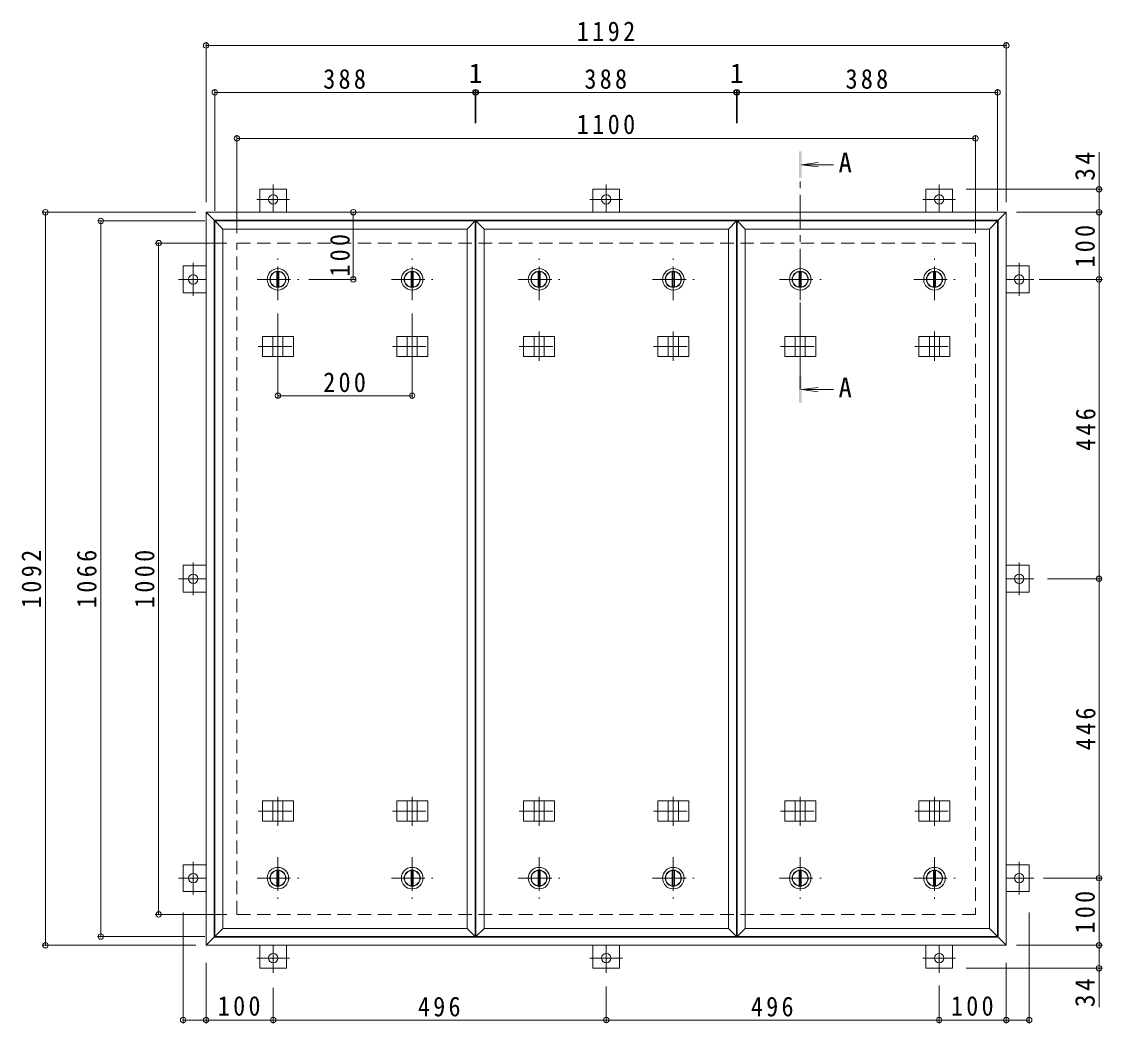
# Model space of a CAD drawing. Units: millimetres at full size, sheet at 1:10. Extents: x -1770 to 1949, y -1353 to 1397.
# Drawn here: x -1770 to -161, y -95 to 1397 of the extents above; entities that cross this region are included whole.
import ezdxf
from ezdxf.enums import TextEntityAlignment as Align

# ---------------------------------------------------------------- set-up
doc = ezdxf.new("R2010")
doc.units = ezdxf.units.MM
doc.header["$LTSCALE"] = 10
doc.header["$PDMODE"] = 32
doc.header["$PDSIZE"] = 8
doc.linetypes.add('CHAIN1', pattern=[8, 5, -1, 1, -1])
doc.linetypes.add('DASHED2', pattern=[3, 2, -1])
for name, color, linetype, lineweight in [('0-1_躯体', 2, 'DASHED2', 9), ('0-2_仕上', 4, 'Continuous', 9), ('0-3_建具', 4, 'Continuous', 9), ('0-5_寸法', 4, 'Continuous', 9), ('0-C', 2, 'Continuous', 9), ('0-E', 3, 'Continuous', 9), ('0-F', 7, 'Continuous', 9)]:
    doc.layers.add(name, color=color, linetype=linetype, lineweight=lineweight)
doc.styles.add('ＭＳ ゴシック', font='')
doc.styles.get('ＭＳ ゴシック').set_extended_font_data('MS Gothic')

msp = doc.modelspace()

# ---------------------------------------------------------------- linework, layer by layer
at = {"layer": '0-1_躯体'}
for p, q in [((-1449.65, 1067.28), (-349.65, 1067.28)), ((-1449.65, 67.28), (-1449.65, 1067.28)), ((-349.65, 1067.28), (-349.65, 67.28)), ((-349.65, 67.28), (-1449.65, 67.28))]:
    msp.add_line(p, q, dxfattribs=at)
at = {"layer": '0-2_仕上'}
for p, q in [((-1482.65, 34.28), (-1482.65, 1100.28)), ((-1094.65, 34.28), (-1094.65, 1100.28)), ((-1093.65, 34.28), (-1093.65, 1100.28)), ((-705.65, 34.28), (-705.65, 1100.28)), ((-704.65, 34.28), (-704.65, 1100.28)), ((-316.65, 34.28), (-316.65, 1100.28)), ((-1470.65, 46.28), (-1470.65, 1088.28)), ((-1106.65, 46.28), (-1106.65, 1088.28)), ((-1081.65, 46.28), (-1081.65, 1088.28)), ((-717.65, 46.28), (-717.65, 1088.28)), ((-692.65, 46.28), (-692.65, 1088.28)), ((-328.65, 46.28), (-328.65, 1088.28))]:
    msp.add_line(p, q, dxfattribs=at)
for points in [[(-1470.65, 1088.28), (-1482.65, 1100.28), (-1094.65, 1100.28)], [(-1470.65, 1088.28), (-1106.65, 1088.28), (-1094.65, 1100.28)], [(-1081.65, 1088.28), (-1093.65, 1100.28), (-705.65, 1100.28)], [(-1081.65, 1088.28), (-717.65, 1088.28), (-705.65, 1100.28)], [(-692.65, 1088.28), (-704.65, 1100.28), (-316.65, 1100.28)], [(-692.65, 1088.28), (-328.65, 1088.28), (-316.65, 1100.28)], [(-1470.65, 46.28), (-1482.65, 34.28), (-1094.65, 34.28)], [(-1470.65, 46.28), (-1106.65, 46.28), (-1094.65, 34.28)], [(-1081.65, 46.28), (-1093.65, 34.28), (-705.65, 34.28)], [(-1081.65, 46.28), (-717.65, 46.28), (-705.65, 34.28)], [(-692.65, 46.28), (-704.65, 34.28), (-316.65, 34.28)], [(-692.65, 46.28), (-328.65, 46.28), (-316.65, 34.28)]]:
    msp.add_lwpolyline(points, dxfattribs=at)
at = {"layer": '0-3_建具', "color": 2}
for p, q in [((-1495.65, 1113.28), (-1483.65, 1101.28)), ((-1495.65, 1113.28), (-303.65, 1113.28)), ((-1495.65, 21.28), (-1495.65, 1113.28)), ((-315.65, 1101.28), (-303.65, 1113.28)), ((-303.65, 1113.28), (-303.65, 21.28)), ((-1483.65, 1101.28), (-315.65, 1101.28)), ((-1483.65, 33.28), (-1483.65, 1101.28)), ((-315.65, 33.28), (-315.65, 1101.28)), ((-1483.65, 33.28), (-1495.65, 21.28)), ((-315.65, 33.28), (-1483.65, 33.28)), ((-315.65, 33.28), (-303.65, 21.28)), ((-303.65, 21.28), (-1495.65, 21.28))]:
    msp.add_line(p, q, dxfattribs=at)
at = {"layer": '0-3_建具', "linetype": 'CHAIN1'}
for p, q in [((-1388.65, 935.39), (-1388.65, 892.15)), ((-1188.65, 935.39), (-1188.65, 892.15)), ((-999.65, 935.39), (-999.65, 892.15)), ((-799.65, 935.39), (-799.65, 892.15)), ((-610.65, 935.39), (-610.65, 892.15)), ((-410.65, 935.39), (-410.65, 892.15)), ((-1418.06, 913.28), (-1359.24, 913.28)), ((-1218.06, 913.28), (-1159.24, 913.28)), ((-1029.06, 913.28), (-970.24, 913.28)), ((-829.06, 913.28), (-770.24, 913.28)), ((-640.06, 913.28), (-581.24, 913.28)), ((-440.06, 913.28), (-381.24, 913.28)), ((-1388.65, 199.16), (-1388.65, 242.4)), ((-1188.65, 199.16), (-1188.65, 242.4)), ((-999.65, 199.16), (-999.65, 242.4)), ((-799.65, 199.16), (-799.65, 242.4)), ((-610.65, 199.16), (-610.65, 242.4)), ((-410.65, 199.16), (-410.65, 242.4)), ((-1418.06, 221.28), (-1359.24, 221.28)), ((-1218.06, 221.28), (-1159.24, 221.28)), ((-1029.06, 221.28), (-970.24, 221.28)), ((-829.06, 221.28), (-770.24, 221.28)), ((-640.06, 221.28), (-581.24, 221.28)), ((-440.06, 221.28), (-381.24, 221.28))]:
    msp.add_line(p, q, dxfattribs=at)
at = {"layer": '0-3_建具'}
for p, q in [((-1411.74, 928.28), (-1411.74, 898.28)), ((-1411.74, 928.28), (-1365.56, 928.28)), ((-1396.15, 928.28), (-1396.15, 898.28)), ((-1381.15, 928.28), (-1381.15, 898.28)), ((-1365.56, 928.28), (-1365.56, 898.28)), ((-1211.74, 928.28), (-1211.74, 898.28)), ((-1211.74, 928.28), (-1165.56, 928.28)), ((-1196.15, 928.28), (-1196.15, 898.28)), ((-1181.15, 928.28), (-1181.15, 898.28)), ((-1165.56, 928.28), (-1165.56, 898.28)), ((-1022.74, 928.28), (-1022.74, 898.28)), ((-1022.74, 928.28), (-976.56, 928.28)), ((-1007.15, 928.28), (-1007.15, 898.28)), ((-992.15, 928.28), (-992.15, 898.28)), ((-976.56, 928.28), (-976.56, 898.28)), ((-822.74, 928.28), (-822.74, 898.28)), ((-822.74, 928.28), (-776.56, 928.28)), ((-807.15, 928.28), (-807.15, 898.28)), ((-792.15, 928.28), (-792.15, 898.28)), ((-776.56, 928.28), (-776.56, 898.28)), ((-633.74, 928.28), (-633.74, 898.28)), ((-633.74, 928.28), (-587.56, 928.28)), ((-618.15, 928.28), (-618.15, 898.28)), ((-603.15, 928.28), (-603.15, 898.28)), ((-587.56, 928.28), (-587.56, 898.28)), ((-433.74, 928.28), (-433.74, 898.28)), ((-433.74, 928.28), (-387.56, 928.28)), ((-418.15, 928.28), (-418.15, 898.28)), ((-403.15, 928.28), (-403.15, 898.28)), ((-387.56, 928.28), (-387.56, 898.28)), ((-1411.74, 898.28), (-1365.56, 898.28)), ((-1211.74, 898.28), (-1165.56, 898.28)), ((-1022.74, 898.28), (-976.56, 898.28)), ((-822.74, 898.28), (-776.56, 898.28)), ((-633.74, 898.28), (-587.56, 898.28)), ((-433.74, 898.28), (-387.56, 898.28)), ((-1411.74, 206.28), (-1411.74, 236.28)), ((-1411.74, 236.28), (-1365.56, 236.28)), ((-1396.15, 206.28), (-1396.15, 236.28)), ((-1381.15, 206.28), (-1381.15, 236.28)), ((-1365.56, 206.28), (-1365.56, 236.28)), ((-1211.74, 206.28), (-1211.74, 236.28)), ((-1211.74, 236.28), (-1165.56, 236.28)), ((-1196.15, 206.28), (-1196.15, 236.28)), ((-1181.15, 206.28), (-1181.15, 236.28)), ((-1165.56, 206.28), (-1165.56, 236.28)), ((-1022.74, 206.28), (-1022.74, 236.28)), ((-1022.74, 236.28), (-976.56, 236.28)), ((-1007.15, 206.28), (-1007.15, 236.28)), ((-992.15, 206.28), (-992.15, 236.28)), ((-976.56, 206.28), (-976.56, 236.28)), ((-822.74, 206.28), (-822.74, 236.28)), ((-822.74, 236.28), (-776.56, 236.28)), ((-807.15, 206.28), (-807.15, 236.28)), ((-792.15, 206.28), (-792.15, 236.28)), ((-776.56, 206.28), (-776.56, 236.28)), ((-633.74, 206.28), (-633.74, 236.28)), ((-633.74, 236.28), (-587.56, 236.28)), ((-618.15, 206.28), (-618.15, 236.28)), ((-603.15, 206.28), (-603.15, 236.28)), ((-587.56, 206.28), (-587.56, 236.28)), ((-433.74, 206.28), (-433.74, 236.28)), ((-433.74, 236.28), (-387.56, 236.28)), ((-418.15, 206.28), (-418.15, 236.28)), ((-403.15, 206.28), (-403.15, 236.28)), ((-387.56, 206.28), (-387.56, 236.28)), ((-1411.74, 206.28), (-1365.56, 206.28)), ((-1211.74, 206.28), (-1165.56, 206.28)), ((-1022.74, 206.28), (-976.56, 206.28)), ((-822.74, 206.28), (-776.56, 206.28)), ((-633.74, 206.28), (-587.56, 206.28)), ((-433.74, 206.28), (-387.56, 206.28))]:
    msp.add_line(p, q, dxfattribs=at)
at = {"layer": '0-5_寸法'}
for p, q in [((-608.65, 1184.09), (-583.86, 1187.36)), ((-608.65, 1184.09), (-583.86, 1180.83)), ((-608.65, 1184.09), (-561.18, 1184.09)), ((-608.65, 848.97), (-583.86, 852.23)), ((-608.65, 848.97), (-583.86, 845.7)), ((-608.65, 848.97), (-561.18, 848.97))]:
    msp.add_line(p, q, dxfattribs=at)
at = {"layer": '0-5_寸法', "linetype": 'CHAIN1'}
msp.add_line((-610.65, 848.97), (-610.65, 1164.09), dxfattribs=at)
at = {"layer": '0-5_寸法'}
for points in [[(-608.65, 1204.09), (-612.65, 1204.09), (-608.65, 1164.09), (-612.65, 1164.09)], [(-608.65, 828.97), (-612.65, 828.97), (-608.65, 868.97), (-612.65, 868.97)]]:
    msp.add_solid(points, dxfattribs=at)
at = {"layer": '0-C', "linetype": 'CHAIN1'}
for p, q in [((-1388.65, 982.28), (-1388.65, 1044.28)), ((-1188.65, 982.28), (-1188.65, 1044.28)), ((-999.65, 982.28), (-999.65, 1044.28)), ((-799.65, 982.28), (-799.65, 1044.28)), ((-610.65, 982.28), (-610.65, 1044.28)), ((-410.65, 982.28), (-410.65, 1044.28)), ((-1419.65, 1013.28), (-1357.65, 1013.28)), ((-1219.65, 1013.28), (-1157.65, 1013.28)), ((-1030.65, 1013.28), (-968.65, 1013.28)), ((-830.65, 1013.28), (-768.65, 1013.28)), ((-641.65, 1013.28), (-579.65, 1013.28)), ((-441.65, 1013.28), (-379.65, 1013.28)), ((-1388.65, 152.28), (-1388.65, 90.28)), ((-1188.65, 152.28), (-1188.65, 90.28)), ((-999.65, 152.28), (-999.65, 90.28)), ((-799.65, 152.28), (-799.65, 90.28)), ((-610.65, 152.28), (-610.65, 90.28)), ((-410.65, 152.28), (-410.65, 90.28)), ((-1419.65, 121.28), (-1357.65, 121.28)), ((-1219.65, 121.28), (-1157.65, 121.28)), ((-1030.65, 121.28), (-968.65, 121.28)), ((-830.65, 121.28), (-768.65, 121.28)), ((-641.65, 121.28), (-579.65, 121.28)), ((-441.65, 121.28), (-379.65, 121.28))]:
    msp.add_line(p, q, dxfattribs=at)
at = {"layer": '0-C'}
for p, q in [((-1390.15, 1024.68), (-1390.15, 1001.87)), ((-1387.15, 1024.68), (-1387.15, 1001.87)), ((-1190.15, 1024.68), (-1190.15, 1001.87)), ((-1187.15, 1024.68), (-1187.15, 1001.87)), ((-1001.15, 1024.68), (-1001.15, 1001.87)), ((-998.15, 1024.68), (-998.15, 1001.87)), ((-801.15, 1024.68), (-801.15, 1001.87)), ((-798.15, 1024.68), (-798.15, 1001.87)), ((-612.15, 1024.68), (-612.15, 1001.87)), ((-609.15, 1024.68), (-609.15, 1001.87)), ((-412.15, 1024.68), (-412.15, 1001.87)), ((-409.15, 1024.68), (-409.15, 1001.87)), ((-1390.15, 109.87), (-1390.15, 132.68)), ((-1387.15, 109.87), (-1387.15, 132.68)), ((-1190.15, 109.87), (-1190.15, 132.68)), ((-1187.15, 109.87), (-1187.15, 132.68)), ((-1001.15, 109.87), (-1001.15, 132.68)), ((-998.15, 109.87), (-998.15, 132.68)), ((-801.15, 109.87), (-801.15, 132.68)), ((-798.15, 109.87), (-798.15, 132.68)), ((-612.15, 109.87), (-612.15, 132.68)), ((-609.15, 109.87), (-609.15, 132.68)), ((-412.15, 109.87), (-412.15, 132.68)), ((-409.15, 109.87), (-409.15, 132.68))]:
    msp.add_line(p, q, dxfattribs=at)
for centre, radius in [((-1388.65, 1013.28), 16), ((-1388.65, 1013.28), 12), ((-1388.65, 1013.28), 11.5), ((-1188.65, 1013.28), 16), ((-1188.65, 1013.28), 12), ((-1188.65, 1013.28), 11.5), ((-999.65, 1013.28), 16), ((-999.65, 1013.28), 12), ((-999.65, 1013.28), 11.5), ((-799.65, 1013.28), 16), ((-799.65, 1013.28), 12), ((-799.65, 1013.28), 11.5), ((-610.65, 1013.28), 16), ((-610.65, 1013.28), 12), ((-610.65, 1013.28), 11.5), ((-410.65, 1013.28), 16), ((-410.65, 1013.28), 12), ((-410.65, 1013.28), 11.5), ((-1388.65, 121.28), 16), ((-1388.65, 121.28), 12), ((-1388.65, 121.28), 11.5), ((-1188.65, 121.28), 16), ((-1188.65, 121.28), 12), ((-1188.65, 121.28), 11.5), ((-999.65, 121.28), 16), ((-999.65, 121.28), 12), ((-999.65, 121.28), 11.5), ((-799.65, 121.28), 16), ((-799.65, 121.28), 12), ((-799.65, 121.28), 11.5), ((-610.65, 121.28), 16), ((-610.65, 121.28), 12), ((-610.65, 121.28), 11.5), ((-410.65, 121.28), 16), ((-410.65, 121.28), 12), ((-410.65, 121.28), 11.5)]:
    msp.add_circle(centre, radius, dxfattribs=at)
at = {"layer": '0-E'}
for p, q in [((-1415.65, 1147.48), (-1375.65, 1147.48)), ((-1415.65, 1147.48), (-1415.65, 1113.28)), ((-1375.65, 1147.48), (-1375.65, 1113.28)), ((-919.65, 1147.48), (-879.65, 1147.48)), ((-919.65, 1147.48), (-919.65, 1113.28)), ((-879.65, 1147.48), (-879.65, 1113.28)), ((-423.65, 1147.48), (-383.65, 1147.48)), ((-423.65, 1147.48), (-423.65, 1113.28)), ((-383.65, 1147.48), (-383.65, 1113.28)), ((-1529.85, 993.28), (-1529.85, 1033.28)), ((-1529.85, 1033.28), (-1495.65, 1033.28)), ((-269.45, 1033.28), (-303.65, 1033.28)), ((-269.45, 1033.28), (-269.45, 993.28)), ((-1529.85, 993.28), (-1495.65, 993.28)), ((-269.45, 993.28), (-303.65, 993.28)), ((-1529.85, 547.28), (-1529.85, 587.28)), ((-1529.85, 587.28), (-1495.65, 587.28)), ((-269.45, 587.28), (-303.65, 587.28)), ((-269.45, 587.28), (-269.45, 547.28)), ((-1529.85, 547.28), (-1495.65, 547.28)), ((-269.45, 547.28), (-303.65, 547.28)), ((-1529.85, 101.28), (-1529.85, 141.28)), ((-1529.85, 141.28), (-1495.65, 141.28)), ((-269.45, 141.28), (-303.65, 141.28)), ((-269.45, 141.28), (-269.45, 101.28)), ((-1529.85, 101.28), (-1495.65, 101.28)), ((-269.45, 101.28), (-303.65, 101.28)), ((-1415.65, -12.92), (-1415.65, 21.28)), ((-1375.65, -12.92), (-1375.65, 21.28)), ((-919.65, -12.92), (-919.65, 21.28)), ((-879.65, -12.92), (-879.65, 21.28)), ((-423.65, -12.92), (-423.65, 21.28)), ((-383.65, -12.92), (-383.65, 21.28)), ((-1375.65, -12.92), (-1415.65, -12.92)), ((-879.65, -12.92), (-919.65, -12.92)), ((-383.65, -12.92), (-423.65, -12.92))]:
    msp.add_line(p, q, dxfattribs=at)
at = {"layer": '0-E', "linetype": 'CHAIN1'}
for p, q in [((-1395.65, 1154.45), (-1395.65, 1113.28)), ((-899.65, 1154.45), (-899.65, 1113.28)), ((-403.65, 1154.45), (-403.65, 1113.28)), ((-1371.27, 1132.48), (-1420.03, 1132.48)), ((-875.27, 1132.48), (-924.03, 1132.48)), ((-379.27, 1132.48), (-428.03, 1132.48)), ((-1514.85, 1037.65), (-1514.85, 988.9)), ((-284.45, 988.9), (-284.45, 1037.65)), ((-1536.82, 1013.28), (-1495.65, 1013.28)), ((-262.48, 1013.28), (-303.65, 1013.28)), ((-1514.85, 591.65), (-1514.85, 542.9)), ((-284.45, 542.9), (-284.45, 591.65)), ((-1536.82, 567.28), (-1495.65, 567.28)), ((-262.48, 567.28), (-303.65, 567.28)), ((-1514.85, 145.65), (-1514.85, 96.9)), ((-284.45, 96.9), (-284.45, 145.65)), ((-1536.82, 121.28), (-1495.65, 121.28)), ((-262.48, 121.28), (-303.65, 121.28)), ((-1395.65, -19.9), (-1395.65, 21.28)), ((-899.65, -19.9), (-899.65, 21.28)), ((-403.65, -19.9), (-403.65, 21.28)), ((-1420.03, 2.08), (-1371.27, 2.08)), ((-924.03, 2.08), (-875.27, 2.08)), ((-428.03, 2.08), (-379.27, 2.08))]:
    msp.add_line(p, q, dxfattribs=at)
at = {"layer": '0-E'}
for centre in [(-1395.65, 1132.48), (-899.65, 1132.48), (-403.65, 1132.48), (-1514.85, 1013.28), (-284.45, 1013.28), (-1514.85, 567.28), (-284.45, 567.28), (-1514.85, 121.28), (-284.45, 121.28), (-1395.65, 2.08), (-899.65, 2.08), (-403.65, 2.08)]:
    msp.add_circle(centre, 7, dxfattribs=at)
at = {"layer": '0-F'}
for p, q in [((-1495.65, 1128.28), (-1495.65, 1366.75)), ((-1495.65, 1361.75), (-303.65, 1361.75)), ((-303.65, 1128.28), (-303.65, 1366.75)), ((-1482.65, 1115.28), (-1482.65, 1296.84)), ((-1482.65, 1291.84), (-1094.65, 1291.84)), ((-1094.65, 1294.84), (-1094.65, 1246.16)), ((-1094.65, 1291.84), (-1093.65, 1291.84)), ((-1093.65, 1294.84), (-1093.65, 1246.16)), ((-1093.65, 1291.84), (-705.65, 1291.84)), ((-705.65, 1294.84), (-705.65, 1246.16)), ((-705.65, 1291.84), (-704.65, 1291.84)), ((-704.65, 1294.84), (-704.65, 1246.16)), ((-704.65, 1291.84), (-316.65, 1291.84)), ((-316.65, 1115.28), (-316.65, 1296.84)), ((-1449.65, 1082.28), (-1449.65, 1228.27)), ((-349.65, 1082.28), (-349.65, 1228.27)), ((-1449.65, 1223.27), (-349.65, 1223.27)), ((-165.56, 1147.48), (-165.56, 1202.65)), ((-160.56, 1147.48), (-363.65, 1147.48)), ((-165.56, 1113.28), (-165.56, 1147.48)), ((-1510.65, 1113.28), (-1739.91, 1113.28)), ((-1734.91, 21.28), (-1734.91, 1113.28)), ((-1276.35, 1113.28), (-1276.35, 1013.28)), ((-288.65, 1113.28), (-160.56, 1113.28)), ((-165.56, 1013.28), (-165.56, 1113.28)), ((-1497.65, 1100.28), (-1657.44, 1100.28)), ((-1652.44, 34.28), (-1652.44, 1100.28)), ((-1464.65, 1067.28), (-1571.27, 1067.28)), ((-1566.27, 67.28), (-1566.27, 1067.28)), ((-1273.35, 1013.28), (-1342.47, 1013.28)), ((-254.72, 1013.28), (-160.56, 1013.28)), ((-165.56, 1013.28), (-165.56, 567.28)), ((-1388.65, 836.97), (-1388.65, 962.28)), ((-1188.65, 836.97), (-1188.65, 962.28)), ((-1388.65, 839.97), (-1188.65, 839.97)), ((-162.56, 567.28), (-242.48, 567.28)), ((-165.56, 567.28), (-165.56, 121.28)), ((-248.13, 121.28), (-160.56, 121.28)), ((-165.56, 21.28), (-165.56, 121.28)), ((-1464.65, 67.28), (-1571.27, 67.28)), ((-1529.85, -95.09), (-1529.85, 70.06)), ((-269.45, -95.09), (-269.45, 70.06)), ((-1497.65, 34.28), (-1657.44, 34.28)), ((-1510.65, 21.28), (-1739.91, 21.28)), ((-288.65, 21.28), (-160.56, 21.28)), ((-165.56, 21.28), (-165.56, -12.92)), ((-1495.65, -4.94), (-1495.65, -95.09)), ((-160.56, -12.92), (-363.65, -12.92)), ((-303.65, -4.94), (-303.65, -95.09)), ((-165.56, -12.92), (-165.56, -70.88)), ((-1395.65, -42.24), (-1395.65, -95.09)), ((-899.65, -93.09), (-899.65, -39.9)), ((-403.65, -38.86), (-403.65, -95.09)), ((-1529.85, -90.09), (-1495.65, -90.09)), ((-1495.65, -90.09), (-1395.65, -90.09)), ((-1395.65, -90.09), (-899.65, -90.09)), ((-899.65, -90.09), (-403.65, -90.09)), ((-403.65, -90.09), (-303.65, -90.09)), ((-303.65, -90.09), (-269.45, -90.09))]:
    msp.add_line(p, q, dxfattribs=at)
for p in [(-1495.65, 1361.75), (-303.65, 1361.75), (-1482.65, 1291.84), (-1094.65, 1291.84), (-1093.65, 1291.84), (-705.65, 1291.84), (-704.65, 1291.84), (-316.65, 1291.84), (-1449.65, 1223.27), (-349.65, 1223.27), (-165.56, 1147.48), (-1734.91, 1113.28), (-1276.35, 1113.28), (-165.56, 1113.28), (-1652.44, 1100.28), (-1566.27, 1067.28), (-1276.35, 1013.28), (-165.56, 1013.28), (-1388.65, 839.97), (-1188.65, 839.97), (-165.56, 567.28), (-165.56, 121.28), (-1566.27, 67.28), (-1652.44, 34.28), (-1734.91, 21.28), (-165.56, 21.28), (-165.56, -12.92), (-1529.85, -90.09), (-1495.65, -90.09), (-1395.65, -90.09), (-899.65, -90.09), (-403.65, -90.09), (-303.65, -90.09), (-269.45, -90.09)]:
    msp.add_point(p, dxfattribs=at)

# ---------------------------------------------------------------- texts
at = {"layer": '0-5_寸法', "color": 2, "style": 'ＭＳ ゴシック'}
for p in [(-553.62, 1163.7), (-553.62, 828.57)]:
    msp.add_text('A', height=29.33, dxfattribs=at).set_placement(p, align=Align.BOTTOM_LEFT)
at = {"layer": '0-F', "color": 2, "style": 'ＭＳ ゴシック'}
for p in [(-1104.15, 1296.84), (-715.15, 1296.84)]:
    msp.add_text('1', height=29.33, dxfattribs=at).set_placement(p, align=Align.BOTTOM_LEFT)
at = {"layer": '0-F', "color": 2, "char_height": 29.33, "attachment_point": 7, "style": 'ＭＳ ゴシック'}
for s, insert in [('\\T1.28;\\W0.9;1192', (-943.4, 1367.75)), ('\\T1.27;\\W0.9;388', (-1321.15, 1296.84)), ('\\T1.27;\\W0.9;388', (-932.15, 1296.84)), ('\\T1.27;\\W0.9;388', (-543.15, 1296.84)), ('\\T1.28;\\W0.9;1100', (-943.4, 1229.27)), ('\\T1.27;\\W0.9;200', (-1321.15, 844.97)), ('\\T1.27;\\W0.9;100', (-1478.15, -84.09)), ('\\T1.27;\\W0.9;496', (-1180.15, -85.09)), ('\\T1.27;\\W0.9;496', (-684.15, -85.09)), ('\\T1.27;\\W0.9;100', (-386.15, -84.09))]:
    msp.add_mtext(s, dxfattribs=dict(at, insert=insert))
at = {"layer": '0-F', "color": 2, "char_height": 29.33, "attachment_point": 7, "rotation": 90, "style": 'ＭＳ ゴシック'}
for s, insert in [('\\T1.27;\\W0.95;34', (-171.56, 1160.15)), ('\\T1.27;\\W0.9;100', (-1281.35, 1017.29)), ('\\T1.27;\\W0.9;100', (-171.56, 1030.78)), ('\\T1.27;\\W0.9;446', (-170.56, 757.78)), ('\\T1.28;\\W0.9;1092', (-1740.91, 523.53)), ('\\T1.28;\\W0.9;1066', (-1658.44, 523.53)), ('\\T1.28;\\W0.9;1000', (-1572.27, 523.53)), ('\\T1.27;\\W0.9;446', (-170.56, 311.78)), ('\\T1.27;\\W0.9;100', (-171.56, 38.78)), ('\\T1.27;\\W0.95;34', (-171.56, -70.88))]:
    msp.add_mtext(s, dxfattribs=dict(at, insert=insert))

doc.saveas('drawing.dxf')
